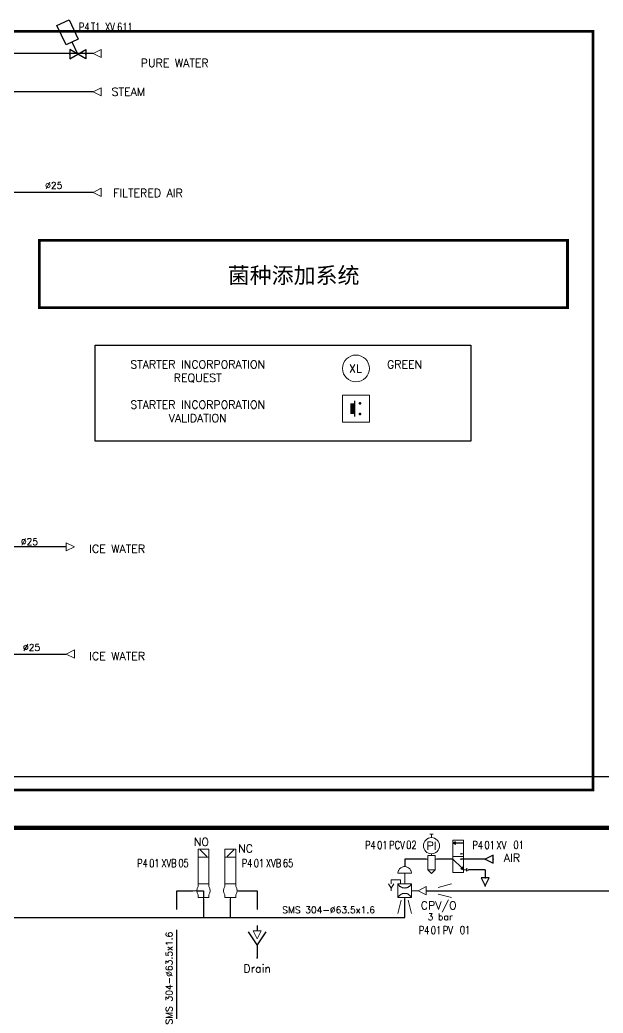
# Model space of a CAD drawing. Header units: inches. Extents: x 12478 to 14012, y 23861 to 24899.
# Drawn here: x 12750.8 to 12968.3, y 24528.4 to 24898.9 of the extents above; entities that cross this region are included whole.
import ezdxf
from ezdxf.enums import TextEntityAlignment as Align

# ---------------------------------------------------------------- set-up
doc = ezdxf.new("R2010")
doc.units = ezdxf.units.IN
doc.header["$MEASUREMENT"] = 0
doc.linetypes.add('ACAD_ISO02W100', pattern=[15, 12, -3])
doc.linetypes.add('DASHDOT2', pattern=[12.7, 6.35, -3.175, 0, -3.175])
for name, color, linetype, lineweight in [('19 Pipe Process', 30, 'Continuous', 30), ('31 Equipment', 7, 'Continuous', 9), ('40 TXT Data', 7, 'Continuous', 9), ('43 TXT English', 7, 'Continuous', 9), ('AM_0', 7, 'Continuous', 30)]:
    doc.layers.add(name, color=color, linetype=linetype, lineweight=lineweight)
for name, color, linetype in [('60 TXT International', 7, 'Continuous'), ('MATERIEL-DIVERS', 7, 'Continuous'), ('POMPES-PROCESS', 7, 'Continuous'), ('REPERES', 7, 'Continuous'), ('Skid', 5, 'Continuous'), ('techn-data', 7, 'Continuous'), ('TEXTES', 7, 'Continuous'), ('TUYAUTERIE-EAU UTILITES FROIDE', 142, 'Continuous'), ('TUYAUTERIE-EGOUT', 32, 'Continuous'), ('TUYAUTERIE-GAZ', 3, 'Continuous'), ('TUYAUTERIE-PROCESS', 30, 'Continuous'), ('TUYAUTERIE-VAPEUR INDUSTRIELLE', 231, 'Continuous'), ('TXT_ENG', 7, 'Continuous'), ('TXT_FR', 7, 'Continuous'), ('VANNES', 7, 'Continuous'), ('ZN', 1, 'Continuous')]:
    doc.layers.add(name, color=color, linetype=linetype)
doc.layers.get('REPERES').off()
doc.styles.add('ROMANC', font='romanc')
doc.styles.add('ROMANS', font='ROMANS.SHX')

# ---------------------------------------------------------------- blocks, each defined once
blk = doc.blocks.new('SMS-304-63')
at = {"layer": 'techn-data', "style": 'ROMANS'}
blk.add_text('SMS 304-%%C63.5x1.6', height=2.5, dxfattribs=at).set_placement((1.64, 2.84), align=Align.MIDDLE_CENTER)
blk = doc.blocks.new('FLE23-A')
at = {"color": 7}
for p, q in [((0, 1.5), (-3, 0)), ((-3, 0), (0, -1.5)), ((0, -1.5), (0, 1.5))]:
    blk.add_line(p, q, dxfattribs=at)
at = {"layer": 'MATERIEL-DIVERS', "color": 7, "extrusion": (-1, 0, 0)}
blk.add_point((-3, 0), dxfattribs=at)
at = {"layer": 'MATERIEL-DIVERS', "color": 2}
for p in [(-3, 0), (0, 0)]:
    blk.add_point(p, dxfattribs=at)
at = {"layer": 'MATERIEL-DIVERS', "color": 7, "extrusion": (1, 0, 0)}
blk.add_point((0, 0), dxfattribs=at)
blk = doc.blocks.new('REPNORM1')
at = {"layer": 'TEXTES', "style": 'ROMANS', "width": 0.75}
for tag, p in [('ZONE', (-9.75, -1.25)), ('SOUSZONE', (-5.25, -1.25)), ('ELEMENT', (-0.75, -1.25)), ('NUM', (5.59, -1.22))]:
    blk.add_attdef(tag, p, '', height=3, dxfattribs=at)
blk = doc.blocks.new('EGOUT')
at = {"color": 7}
for p, q in [((-3.2, 9.61), (0, 4.81)), ((0, 4.81), (3.2, 9.61)), ((0, 4.81), (0, 0))]:
    blk.add_line(p, q, dxfattribs=at)
at = {"color": 7, "extrusion": (0, -1, 0)}
blk.add_point((0, 0), dxfattribs=at)
at = {"layer": 'POMPES-PROCESS', "style": 'ROMANS'}
blk.add_attdef('EGOUT', text='', height=3, dxfattribs=at).set_placement((0, -4), align=Align.MIDDLE)
blk = doc.blocks.new('APV-SIGN-ARW-FLOW-1')
at = {"layer": '31 Equipment'}
for p, q in [((-1.5, -1.5), (-1.5, 1.5)), ((-1.5, 1.5), (1.5, 0)), ((1.5, 0), (-1.5, -1.5))]:
    blk.add_line(p, q, dxfattribs=at)
blk = doc.blocks.new('APV-VLV-MODUL-CPVO-1')
at = {"layer": '31 Equipment', "linetype": 'ACAD_ISO02W100', "ltscale": 38}
for p, q in [((2.5, 6.5), (-2.5, 6.5)), ((0, 2.5), (0, 6.5)), ((-2.5, 0), (-5, 0)), ((2.5, 2.5), (-2.5, 2.5)), ((-2.5, 2.5), (-2.5, -2.5)), ((2.5, -2.5), (2.5, 2.5)), ((-2.5, -2.5), (2.5, -2.5)), ((0, -2.5), (0, -5))]:
    blk.add_line(p, q, dxfattribs=at)
at = {"layer": '31 Equipment'}
for p, q in [((1.5, 2.5), (1.5, 4)), ((1.5, 4), (5, 4)), ((5, 2.5), (5, 4)), ((-8, 0), (-10, 0)), ((4, 2.5), (5, 1)), ((5, 1), (6, 2.5)), ((5, 1), (5, 0))]:
    blk.add_line(p, q, dxfattribs=at)
at = {"layer": '31 Equipment', "color": 7}
for p, q in [((-8, -1.5), (-8, 1.5)), ((-8, 1.5), (-5, 0)), ((-5, 0), (-8, -1.5))]:
    blk.add_line(p, q, dxfattribs=at)
at = {"layer": '31 Equipment', "linetype": 'ACAD_ISO02W100', "ltscale": 38}
for centre, radius, start, end in [((0, 6.5), 2.5, 0, 180), ((0, 3.83), 2.83, 208.0725, 331.9275), ((0, -3.83), 2.83, 28.0725, 151.9275)]:
    blk.add_arc(centre, radius, start, end, dxfattribs=at)
blk = doc.blocks.new('APV-FCE-GEN-REDCON-1')
at = {"layer": '31 Equipment', "color": 7}
for p, q in [((-2.5, 2.5), (2.5, 1.25)), ((2.5, 1.25), (2.5, 1.25)), ((2.5, -1.25), (-2.5, -2.5))]:
    blk.add_line(p, q, dxfattribs=at)
blk = doc.blocks.new('APV-PNE-GEN-PRESREGL-1')
at = {"layer": '31 Equipment', "color": 7}
for p, q in [((-0.67, 9.33), (0.67, 9.33)), ((0, 8), (0, 9.33)), ((-1.33, 0), (-2, 0)), ((-1.33, -4), (-1.33, 1.33)), ((-1.33, 1.33), (1.33, 1.33)), ((1.33, 1.33), (1.33, -4)), ((1.33, 0), (2, 0)), ((-1.33, -4), (0, -5.33)), ((1.33, -4), (-1.33, -4)), ((0, -5.33), (1.33, -4))]:
    blk.add_line(p, q, dxfattribs=at)
at = {"layer": '31 Equipment'}
blk.add_line((0, 2), (0, 1.33), dxfattribs=at)
blk.add_circle((0, 5), 3, dxfattribs=at)
at = {"layer": '31 Equipment', "style": 'ROMANS'}
blk.add_text('PI', height=3, dxfattribs=at).set_placement((0, 5), align=Align.MIDDLE)
blk = doc.blocks.new('APV-PNE-SPOOLV-32-1')
at = {"layer": '31 Equipment'}
h = blk.add_hatch(dxfattribs=at)
h.set_pattern_fill('ANSI31', color=256, scale=0.01, style=0)
h.set_pattern_definition([(45, (-8, 6e-14), (-0.02245064, 0.02245064), [])])
h.paths.add_polyline_path([(-8, 2), (-8.5, 1), (-7.5, 1)])
h = blk.add_hatch(dxfattribs=at)
h.set_pattern_fill('ANSI31', color=256, scale=0.01, angle=225, style=0)
h.set_pattern_definition([(270, (0.585786, -0.585786), (0.03175, 0), [])])
h.paths.add_polyline_path([(2, -2), (1.65, -0.94), (0.94, -1.65)])
at = {"layer": '31 Equipment', "color": 7}
for p, q in [((3, 2), (-9, 2)), ((-9, 2), (-9, -2)), ((-3, 2), (-3, -2)), ((3, -2), (3, 2)), ((-9, -2), (3, -2)), ((-4.25, -1), (-3.75, -1)), ((-4, -2), (-4, -1)), ((-2.25, -1), (-1.75, -1))]:
    blk.add_line(p, q, dxfattribs=at)
at = {"layer": '31 Equipment'}
for p, q in [((-8.5, 1), (-8, 2)), ((-7.5, 1), (-8.5, 1)), ((-8, 2), (-7.5, 1)), ((-2, 2), (-2, 3)), ((-2, -2), (-2, -1)), ((-2, -2), (-2, -3)), ((0.94, -1.65), (1.65, -0.94)), ((2, -2), (0.94, -1.65)), ((1.5, -3), (2.5, -3)), ((2, -4), (1.5, -3)), ((1.65, -0.94), (2, -2)), ((2, -2), (2, -3)), ((2.5, -3), (2, -4))]:
    blk.add_line(p, q, dxfattribs=at)
at = {"layer": '31 Equipment', "lineweight": 30}
for p, q in [((-8, -2), (-8, 1)), ((-2, 2), (1.29, -1.29))]:
    blk.add_line(p, q, dxfattribs=at)
blk = doc.blocks.new('APV-VLV-SSEAT-SW41-4')
at = {"layer": '31 Equipment', "ltscale": 38}
for p, q in [((1.25, 15.25), (-1.25, 12.75)), ((-2, 2.5), (-2, 1.5)), ((2, 2.5), (2, 1.5)), ((-2, -2.5), (-2, -1.5)), ((-2, -2.5), (2, -2.5)), ((2, -2.5), (2, -1.5))]:
    blk.add_line(p, q, dxfattribs=at)
at = {"layer": '31 Equipment', "lineweight": 30}
for p, q in [((2.5, 0), (0, 0)), ((0, 0), (0, -2.5))]:
    blk.add_line(p, q, dxfattribs=at)
at = {"layer": '31 Equipment'}
for p, q in [((4, 0), (2.5, 0)), ((0, -5), (0, -2.5))]:
    blk.add_line(p, q, dxfattribs=at)
at = {"layer": '31 Equipment', "ltscale": 38}
for points in [[(-2, 12.5), (2, 12.5), (2, 15.5), (-2, 15.5)], [(-2, 2.5), (2, 2.5), (2, 12.5), (-2, 12.5)]]:
    blk.add_lwpolyline(points, close=True, dxfattribs=at)
for start, end in [(143.1301, 216.8699), (323.1301, 36.8699)]:
    blk.add_arc((0, 0), 2.5, start, end, dxfattribs=at)
blk = doc.blocks.new('APV-VLV-SSEAT-SW41-3')
at = {"layer": '31 Equipment', "ltscale": 38}
for p, q in [((1.25, 15.25), (-1.25, 12.75)), ((-2, 2.5), (-2, 1.5)), ((2, 2.5), (2, 1.5)), ((2.5, 0), (4, 0)), ((-2, -2.5), (-2, -1.5)), ((2, -2.5), (-2, -2.5)), ((-2, -2.5), (2, -2.5)), ((0, -2.5), (0, -5)), ((2, -2.5), (2, -1.5))]:
    blk.add_line(p, q, dxfattribs=at)
for points in [[(-2, 12.5), (2, 12.5), (2, 15.5), (-2, 15.5)], [(-2, 2.5), (2, 2.5), (2, 12.5), (-2, 12.5)]]:
    blk.add_lwpolyline(points, close=True, dxfattribs=at)
for start, end in [(143.1301, 216.8699), (323.1301, 36.8699)]:
    blk.add_arc((0, 0), 2.5, start, end, dxfattribs=at)
blk = doc.blocks.new('NBF_ARROW-4TEXTS')
at = {"layer": '40 TXT Data', "color": 5, "style": 'ROMANS'}
blk.add_attdef('CAPACITY', text='', height=2.5, dxfattribs=at).set_placement((-5, 4), align=Align.BOTTOM_RIGHT)
blk.add_attdef('PID-NO/TAG', text='', height=2.5, dxfattribs=at).set_placement((-5, -7), align=Align.TOP_RIGHT)
at = {"layer": '43 TXT English', "style": 'ROMANS'}
blk.add_attdef('TEXT-ENG', text='', height=3, dxfattribs=at).set_placement((-5, -1), align=Align.BOTTOM_RIGHT)
at = {"layer": '60 TXT International', "style": 'ROMANS'}
blk.add_attdef('TEXT-RUS', text='', height=3, dxfattribs=at).set_placement((-5, -2), align=Align.TOP_RIGHT)
blk = doc.blocks.new('APV-ELEC-BUTN-PUSHB-1')
at = {"layer": '31 Equipment'}
for p, q in [((-5, 5), (5, 5)), ((-5, -5), (-5, 5)), ((5, -5), (5, 5)), ((-5, -5), (5, -5))]:
    blk.add_line(p, q, dxfattribs=at)
at = {"layer": '31 Equipment', "const_width": 0.5}
for points in [[(-1.75, 2, 1), (-1.25, 2, 1)], [(-1.75, -2, 1), (-1.25, -2, 1)]]:
    blk.add_lwpolyline(points, format="xyb", close=True, dxfattribs=at)
at = {"layer": '31 Equipment'}
for points, const_width in [([(0.5, 3), (0.5, -3)], 0.5), ([(1.32, 2), (1.32, -2)], 1.5)]:
    blk.add_lwpolyline(points, dxfattribs=dict(at, const_width=const_width))
blk = doc.blocks.new('APV-ELEC-MISC-LAMP-1')
at = {"layer": '31 Equipment', "color": 7}
blk.add_circle((0, 0), 5, dxfattribs=at)
at = {"layer": '31 Equipment', "style": 'ROMANS', "flags": 8}
blk.add_attdef('XL', text='', height=3, dxfattribs=at).set_placement((0.19, 0), align=Align.MIDDLE)
blk = doc.blocks.new('APV-OTH-GEN-DATA-3')
at = {"layer": '40 TXT Data', "color": 5, "style": 'ROMANS'}
for tag, p in [('DATA1', (-1, 10)), ('DATA2', (-1, 6)), ('DATA3', (-1, 2))]:
    blk.add_attdef(tag, p, '', height=2.5, dxfattribs=at)
blk = doc.blocks.new('REPNORM')
at = {"layer": 'TEXTES', "style": 'ROMANS', "width": 0.75}
for tag, p in [('ZONE', (-9.75, -1.25)), ('SOUSZONE', (-5.25, -1.25)), ('ELEMENT', (0, -1.25)), ('NUM', (4.5, -1.25))]:
    blk.add_attdef(tag, p, '', height=3, dxfattribs=at)
blk = doc.blocks.new('VANNE SIEGE INCLINE')
at = {"color": 7}
for p, q in [((-3, 1.73), (-3, -1.73)), ((-3, -1.73), (3, 1.73)), ((3, -1.73), (-3, 1.73)), ((3, 1.73), (3, -1.73))]:
    blk.add_line(p, q, dxfattribs=at)
at = {"color": 7, "extrusion": (-1, 0, 0)}
blk.add_point((-3, 0), dxfattribs=at)
at = {"color": 7, "extrusion": (1, 0, 0)}
blk.add_point((3, 0), dxfattribs=at)
at = {"layer": 'VANNES'}
for p, q in [((3.23, 12.84), (-0.15, 5.59)), ((7.76, 10.73), (3.23, 12.84)), ((4.38, 3.47), (7.76, 10.73)), ((-0.15, 5.59), (4.38, 3.47)), ((0, 0), (2.11, 4.53))]:
    blk.add_line(p, q, dxfattribs=at)

msp = doc.modelspace()

# ---------------------------------------------------------------- linework, layer by layer
at = {"layer": '19 Pipe Process'}
msp.add_line((13009.26, 24616.6), (12539.61, 24616.6), dxfattribs=at)
at = {"layer": 'AM_0'}
msp.add_lwpolyline([(12778.91, 24777.6), (12918.91, 24777.6), (12918.91, 24741.75), (12778.91, 24741.75)], close=True, dxfattribs=at)
at = {"layer": 'MATERIEL-DIVERS', "const_width": 1}
msp.add_lwpolyline([(12955, 24816.6), (12758, 24816.6), (12758, 24791.6), (12955, 24791.6)], close=True, dxfattribs=at)
at = {"layer": 'Skid', "linetype": 'DASHDOT2', "const_width": 1}
msp.add_lwpolyline([(12496.5, 24894.6), (12964.5, 24894.6), (12964.5, 24611.6), (12496.5, 24611.6)], close=True, dxfattribs=at)
at = {"layer": 'TUYAUTERIE-EAU UTILITES FROIDE'}
for p, q in [((12778.11, 24886.3), (12549.61, 24886.3)), ((12768.11, 24702.37), (12709.34, 24702.37)), ((12709.67, 24662.37), (12768.11, 24662.37))]:
    msp.add_line(p, q, dxfattribs=at)
at = {"layer": 'TUYAUTERIE-EGOUT'}
for p, q in [((12832.28, 24574.1), (12839.28, 24574.1)), ((12839.28, 24574.1), (12839.28, 24567.1)), ((12839.28, 24561.1), (12839.28, 24559.1))]:
    msp.add_line(p, q, dxfattribs=at)
at = {"layer": 'TUYAUTERIE-GAZ'}
for p, q in [((12778.11, 24834.56), (12742.61, 24834.56)), ((12902.28, 24585.88), (12894.28, 24585.88)), ((12894.28, 24585.88), (12894.28, 24583.1)), ((12912.28, 24585.88), (12906.28, 24585.88)), ((12924.52, 24585.88), (12915.28, 24585.88)), ((12924.28, 24581.88), (12918.28, 24581.88)), ((12924.28, 24581.88), (12924.28, 24578.9))]:
    msp.add_line(p, q, dxfattribs=at)
at = {"layer": 'TUYAUTERIE-PROCESS'}
for p, q in [((12809.28, 24567.1), (12809.28, 24574.1)), ((12809.28, 24574.1), (12815.28, 24574.1)), ((12902.28, 24574.1), (13009.28, 24574.1)), ((12819.28, 24571.1), (12819.28, 24564.1)), ((12829.28, 24564.1), (12829.28, 24571.1)), ((12894.28, 24564.1), (12894.28, 24571.1)), ((12512.5, 24564.1), (12894.28, 24564.1)), ((12809.28, 24196.59), (12809.28, 24559.47))]:
    msp.add_line(p, q, dxfattribs=at)
at = {"layer": 'TUYAUTERIE-VAPEUR INDUSTRIELLE'}
msp.add_line((12778.11, 24872.06), (12579.61, 24872.06), dxfattribs=at)
at = {"layer": 'ZN', "const_width": 1.5}
msp.add_lwpolyline([(12478.5, 24597.54), (13028.76, 24597.54), (13028.76, 24820.54), (13635.97, 24820.54), (13635.97, 24350.51), (13547.76, 24350.51), (13547.76, 23862.15), (12478.5, 23862.15)], close=True, dxfattribs=at)

# ---------------------------------------------------------------- block references
at = {"layer": '31 Equipment', "xscale": -1}
for name, p in [('APV-SIGN-ARW-FLOW-1', (12779.61, 24886.3)), ('APV-SIGN-ARW-FLOW-1', (12779.61, 24872.06)), ('APV-SIGN-ARW-FLOW-1', (12779.61, 24834.56)), ('APV-ELEC-BUTN-PUSHB-1', (12876.11, 24753.87)), ('APV-SIGN-ARW-FLOW-1', (12769.61, 24662.37))]:
    msp.add_blockref(name, p, dxfattribs=at)
at = {"layer": '31 Equipment'}
ref = msp.add_blockref('NBF_ARROW-4TEXTS', (12779.61, 24886.3), dxfattribs=dict(at, xscale=-1))
ref.add_attrib('TEXT-RUS', 'PURE WATER', dxfattribs={"layer": '60 TXT International', "height": 3, "style": 'ROMANS'}).set_placement((12821.19, 24884.3), align=Align.TOP_RIGHT)
ref = msp.add_blockref('NBF_ARROW-4TEXTS', (12779.61, 24875.56), dxfattribs=dict(at, xscale=-1))
ref.add_attrib('TEXT-RUS', 'STEAM', dxfattribs={"layer": '60 TXT International', "height": 3, "style": 'ROMANS'}).set_placement((12797.47, 24873.56), align=Align.TOP_RIGHT)
ref = msp.add_blockref('NBF_ARROW-4TEXTS', (12768.98, 24837.82), dxfattribs=dict(at, xscale=-1))
ref.add_attrib('TEXT-RUS', 'FILTERED AIR', dxfattribs={"layer": '60 TXT International', "height": 3, "style": 'ROMANS'}).set_placement((12811.55, 24835.82), align=Align.TOP_RIGHT)
ref = msp.add_blockref('APV-ELEC-MISC-LAMP-1', (12876.11, 24768.87), dxfattribs=dict(at, xscale=-1))
ref.add_attrib('XL', 'XL', dxfattribs={"height": 3, "style": 'ROMANS'}).set_placement((12875.93, 24768.87), align=Align.MIDDLE)
ref = msp.add_blockref('APV-OTH-GEN-DATA-3', (12901.11, 24758.87), dxfattribs=dict(at, xscale=-1))
ref.add_attrib('DATA1', 'GREEN', (12887.69, 24768.87), dxfattribs={"layer": '40 TXT Data', "color": 5, "height": 3, "style": 'ROMANS'})
msp.add_blockref('APV-SIGN-ARW-FLOW-1', (12769.61, 24702.37), dxfattribs=at)
ref = msp.add_blockref('NBF_ARROW-4TEXTS', (12769.61, 24705.12), dxfattribs=dict(at, xscale=-1))
ref.add_attrib('TEXT-RUS', 'ICE WATER', dxfattribs={"layer": '60 TXT International', "height": 3, "style": 'ROMANS'}).set_placement((12797.47, 24703.12), align=Align.TOP_RIGHT)
ref = msp.add_blockref('NBF_ARROW-4TEXTS', (12769.61, 24665.12), dxfattribs=dict(at, xscale=-1))
ref.add_attrib('TEXT-RUS', 'ICE WATER', dxfattribs={"layer": '60 TXT International', "height": 3, "style": 'ROMANS'}).set_placement((12797.47, 24663.12), align=Align.TOP_RIGHT)
for p, rotation in [((12909.28, 24574.1), 180), ((12894.28, 24568.1), 90)]:
    msp.add_blockref('APV-FCE-GEN-REDCON-1', p, dxfattribs=dict(at, rotation=rotation))
at = {"layer": 'MATERIEL-DIVERS', "xscale": -1}
for name, p in [('VANNE SIEGE INCLINE', (12772.37, 24886.05)), ('APV-VLV-SSEAT-SW41-4', (12819.28, 24574.1))]:
    msp.add_blockref(name, p, dxfattribs=at)
at = {"layer": 'MATERIEL-DIVERS', "rotation": 90}
msp.add_blockref('FLE23-A', (12924.28, 24578.88), dxfattribs=at)
at = {"layer": 'MATERIEL-DIVERS'}
ref = msp.add_blockref('EGOUT', (12839.28, 24549.1), dxfattribs=dict(at, xscale=-1))
ref.add_attrib('EGOUT', 'Drain', dxfattribs={"layer": 'POMPES-PROCESS', "height": 3, "style": 'ROMANS'}).set_placement((12839.28, 24545.1), align=Align.MIDDLE)
at = {"layer": 'MATERIEL-DIVERS', "xscale": -1, "rotation": 90}
msp.add_blockref('APV-SIGN-ARW-FLOW-1', (12839.28, 24557.6), dxfattribs=at)
at = {"layer": 'REPERES'}
for name, p, values in [('REPNORM', (12782.55, 24895.99), {'ZONE': 'P4', 'SOUSZONE': 'T1', 'ELEMENT': 'XV', 'NUM': '611'}), ('REPNORM1', (12889.28, 24590.88), {'ZONE': 'P4', 'SOUSZONE': '01', 'ELEMENT': 'PCV', 'NUM': '02'}), ('REPNORM1', (12929.28, 24590.88), {'ZONE': 'P4', 'SOUSZONE': '01', 'ELEMENT': 'XV', 'NUM': '01'}), ('REPNORM1', (12804.28, 24584.1), {'ZONE': 'P4', 'SOUSZONE': '01', 'ELEMENT': 'XVB', 'NUM': '05'}), ('REPNORM1', (12843.28, 24584.1), {'ZONE': 'P4', 'SOUSZONE': '01', 'ELEMENT': 'XVB', 'NUM': '65'}), ('REPNORM1', (12909.28, 24559.1), {'ZONE': 'P4', 'SOUSZONE': '01', 'ELEMENT': 'PV', 'NUM': '01'})]:
    msp.add_blockref(name, p, dxfattribs=at).add_auto_attribs(values)
at = {"layer": 'techn-data'}
msp.add_blockref('SMS-304-63', (12864.28, 24564.1), dxfattribs=at)
at = {"layer": 'techn-data', "rotation": 90}
msp.add_blockref('SMS-304-63', (12809.28, 24539.84), dxfattribs=at)
at = {"layer": 'TUYAUTERIE-GAZ'}
msp.add_blockref('FLE23-A', (12927.28, 24585.88), dxfattribs=at)
at = {"layer": 'VANNES'}
for name, p in [('APV-PNE-GEN-PRESREGL-1', (12904.28, 24585.88)), ('APV-VLV-SSEAT-SW41-3', (12829.28, 24574.1))]:
    msp.add_blockref(name, p, dxfattribs=at)
at = {"layer": 'VANNES', "xscale": -1, "rotation": 90}
msp.add_blockref('APV-PNE-SPOOLV-32-1', (12914.28, 24583.88), dxfattribs=at)
at = {"layer": 'VANNES', "xscale": -1}
msp.add_blockref('APV-VLV-MODUL-CPVO-1', (12894.28, 24574.1), dxfattribs=at)

# ---------------------------------------------------------------- texts
at = {"layer": 'techn-data', "style": 'ROMANS'}
for p in [(12763.42, 24837.13), (12754.35, 24704.26), (12755.16, 24664.83)]:
    msp.add_text('%%C25', height=2.5, dxfattribs=at).set_placement(p, align=Align.MIDDLE_CENTER)
at = {"layer": 'techn-data', "color": 1, "style": 'ROMANS'}
msp.add_text('3 bar', height=2.5, dxfattribs=at).set_placement((12907.52, 24564.35), align=Align.MIDDLE_CENTER)
at = {"layer": 'TEXTES', "style": 'ROMANS'}
for s, p in [('NO', (12815.65, 24590.77)), ('NC', (12832.18, 24588.33)), ('AIR', (12931.28, 24584.88)), ('CPV/O', (12900.28, 24567.1))]:
    msp.add_text(s, height=3, dxfattribs=at).set_placement(p)
at = {"layer": 'TXT_ENG', "style": 'ROMANS'}
for s, p in [('STARTER INCORPORATION', (12817.11, 24768.87)), ('REQUEST', (12817.11, 24763.87)), ('STARTER INCORPORATION', (12817.11, 24753.87)), ('VALIDATION', (12817.11, 24748.87))]:
    msp.add_text(s, height=3, dxfattribs=at).set_placement(p, align=Align.CENTER)
at = {"layer": 'TXT_FR', "insert": (12852.88, 24803.27), "char_height": 6, "width": 196.1374, "attachment_point": 5, "style": 'ROMANC'}
msp.add_mtext('{\\fSimSun|b0|i0|c134|p2;菌种添加系统}', dxfattribs=at)

doc.saveas('drawing.dxf')
